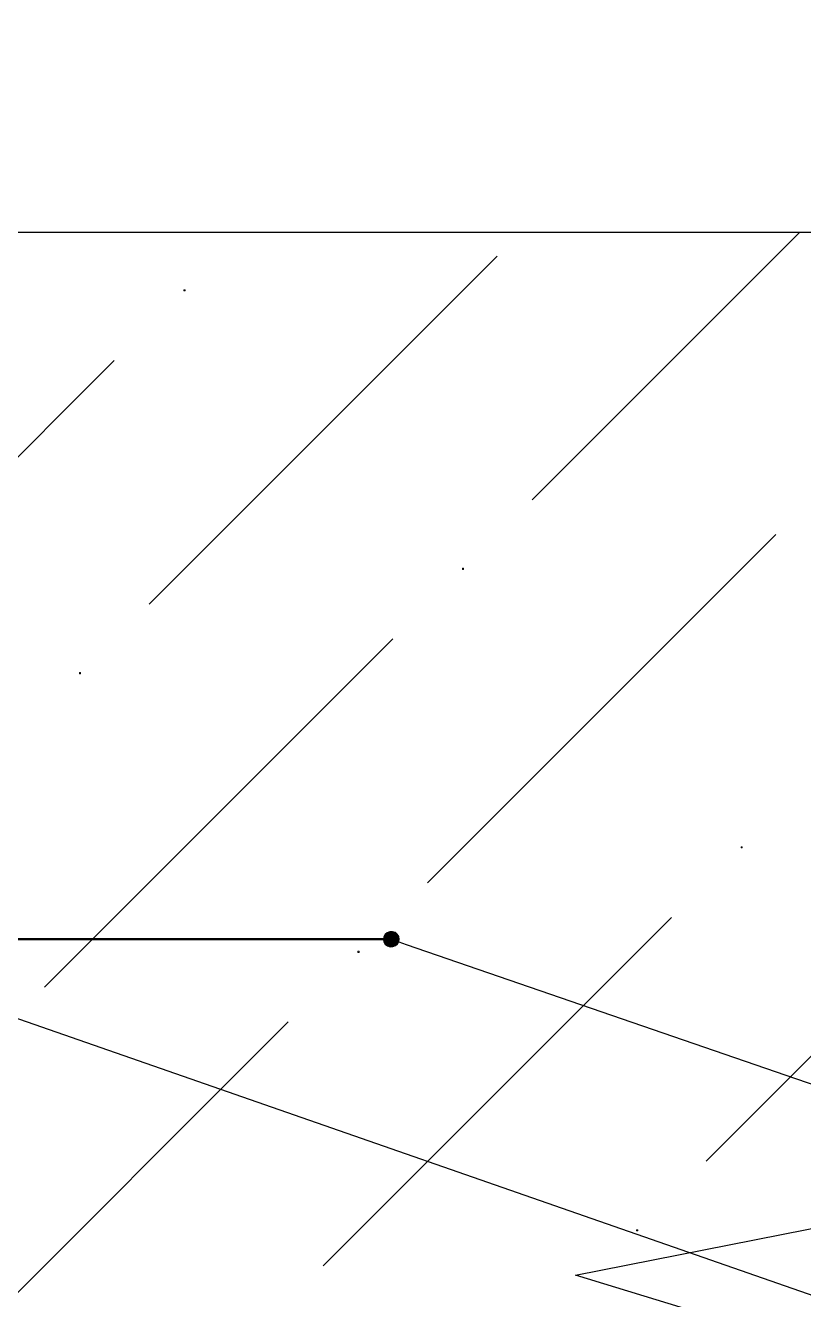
# Model space of a CAD drawing. Header units: millimetres. Extents: x 0 to 23.3, y 0 to 16.5.
# Drawn here: x 19.502 to 20.833, y 11.58 to 13.761 of the extents above; entities that cross this region are included whole.
import ezdxf

# ---------------------------------------------------------------- set-up
doc = ezdxf.new("R2010")
doc.units = ezdxf.units.MM
doc.layers.add('PDF _Геометрия', color=7, linetype='Continuous')
doc.layers.add('PDF _Сплошная заливка', color=7, linetype='Continuous')

msp = doc.modelspace()

# ---------------------------------------------------------------- linework, layer by layer
at = {"layer": 'PDF _Геометрия', "lineweight": 25}
for points in [[(21.6086, 9.4391), (21.6086, 11.2652), (20.4425, 11.6217), (22.7747, 12.0822), (21.6086, 12.4833), (21.6086, 13.7609)], [(21.6086, 13.4066), (19.4149, 13.4066), (19.4149, 10.0885), (21.6086, 10.0885)], [(20.826, 13.4066), (20.3685, 12.9491)], [(20.3089, 13.3662), (19.7129, 12.7703)], [(19.6533, 13.1875), (19.4149, 12.9491)], [(20.7856, 12.8895), (20.1897, 12.2935)], [(20.1301, 12.7107), (19.5341, 12.1147)], [(21.2624, 12.4127), (20.6664, 11.8168)], [(20.6068, 12.2339), (20.0109, 11.638)], [(20.1404, 12.1924), (20.1532, 12.188), (22.0327, 11.5409)], [(19.9513, 12.0552), (19.4149, 11.5188)]]:
    msp.add_lwpolyline(points, dxfattribs=at)
at = {"layer": 'PDF _Геометрия', "lineweight": 5}
for points in [[(19.7725, 13.3066), (19.7745, 13.3066), (19.7745, 13.3086), (19.7725, 13.3086)], [(20.2493, 12.8299), (20.2513, 12.8299), (20.2513, 12.8319), (20.2493, 12.8319)], [(19.5937, 12.6511), (19.5957, 12.6511), (19.5957, 12.6531), (19.5937, 12.6531)], [(20.726, 12.3531), (20.728, 12.3531), (20.728, 12.3551), (20.726, 12.3551)], [(20.0705, 12.1743), (20.0725, 12.1743), (20.0725, 12.1763), (20.0705, 12.1763)], [(20.5472, 11.6976), (20.5492, 11.6976), (20.5492, 11.6996), (20.5472, 11.6996)]]:
    msp.add_lwpolyline(points, close=True, dxfattribs=at)
at = {"layer": 'PDF _Геометрия', "color": 5, "lineweight": 50}
msp.add_lwpolyline([(19.2649, 12.1968), (20.1276, 12.1968)], dxfattribs=at)
at = {"layer": 'PDF _Геометрия', "lineweight": 0}
for points in [[(20.1148, 12.2013), (20.114, 12.1966), (20.1276, 12.1968)], [(20.114, 12.1966), (20.1149, 12.192), (20.1276, 12.1968)], [(20.117, 12.2054), (20.1148, 12.2013), (20.1276, 12.1968)], [(20.1149, 12.192), (20.1173, 12.1879), (20.1276, 12.1968)], [(20.1206, 12.2085), (20.117, 12.2054), (20.1276, 12.1968)], [(20.1173, 12.1879), (20.121, 12.185), (20.1276, 12.1968)], [(20.125, 12.2102), (20.1206, 12.2085), (20.1276, 12.1968)], [(20.121, 12.185), (20.1255, 12.1834), (20.1276, 12.1968)], [(20.1297, 12.2102), (20.125, 12.2102), (20.1276, 12.1968)], [(20.1255, 12.1834), (20.1302, 12.1835), (20.1276, 12.1968)], [(20.1342, 12.2087), (20.1297, 12.2102), (20.1276, 12.1968)], [(20.1378, 12.2057), (20.1342, 12.2087), (20.1276, 12.1968)], [(20.1402, 12.2017), (20.1378, 12.2057), (20.1276, 12.1968)], [(20.1411, 12.1971), (20.1402, 12.2017), (20.1276, 12.1968)], [(20.1404, 12.1924), (20.1411, 12.1971), (20.1276, 12.1968)], [(20.1302, 12.1835), (20.1346, 12.1852), (20.1276, 12.1968)], [(20.1346, 12.1852), (20.1381, 12.1883), (20.1276, 12.1968)], [(20.1381, 12.1883), (20.1404, 12.1924), (20.1276, 12.1968)]]:
    msp.add_lwpolyline(points, close=True, dxfattribs=at)
at = {"layer": 'PDF _Геометрия', "color": 6, "lineweight": 25}
msp.add_lwpolyline([(19.4009, 12.0911), (19.4137, 12.0867), (20.9536, 11.5504)], dxfattribs=at)
at = {"layer": 'PDF _Сплошная заливка', "lineweight": 25, "transparency": 33554559}
for points in [[(20.1148, 12.2013), (20.114, 12.1966), (20.1276, 12.1968)], [(20.114, 12.1966), (20.1149, 12.192), (20.1276, 12.1968)], [(20.117, 12.2054), (20.1148, 12.2013), (20.1276, 12.1968)], [(20.1149, 12.192), (20.1173, 12.1879), (20.1276, 12.1968)], [(20.1206, 12.2085), (20.117, 12.2054), (20.1276, 12.1968)], [(20.1173, 12.1879), (20.121, 12.185), (20.1276, 12.1968)], [(20.125, 12.2102), (20.1206, 12.2085), (20.1276, 12.1968)], [(20.121, 12.185), (20.1255, 12.1834), (20.1276, 12.1968)], [(20.1297, 12.2102), (20.125, 12.2102), (20.1276, 12.1968)], [(20.1255, 12.1834), (20.1302, 12.1835), (20.1276, 12.1968)], [(20.1342, 12.2087), (20.1297, 12.2102), (20.1276, 12.1968)], [(20.1378, 12.2057), (20.1342, 12.2087), (20.1276, 12.1968)], [(20.1402, 12.2017), (20.1378, 12.2057), (20.1276, 12.1968)], [(20.1411, 12.1971), (20.1402, 12.2017), (20.1276, 12.1968)], [(20.1404, 12.1924), (20.1411, 12.1971), (20.1276, 12.1968)], [(20.1302, 12.1835), (20.1346, 12.1852), (20.1276, 12.1968)], [(20.1346, 12.1852), (20.1381, 12.1883), (20.1276, 12.1968)], [(20.1381, 12.1883), (20.1404, 12.1924), (20.1276, 12.1968)]]:
    msp.add_solid(points, dxfattribs=at)

doc.saveas('drawing.dxf')
